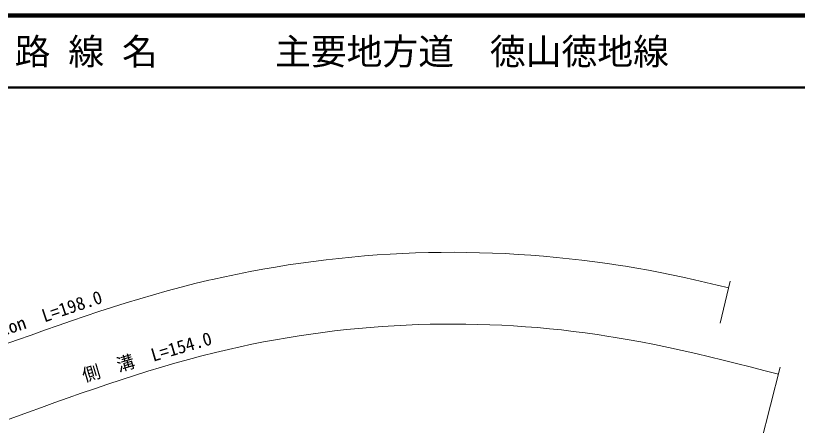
# Model space of a CAD drawing. Units: millimetres, scale not verified. Extents: x 40000 to 680000, y 20000 to 380000.
# Drawn here: x 180514 to 289674, y 322870 to 380000 of the extents above; entities that cross this region are included whole.
import ezdxf
from ezdxf.enums import TextEntityAlignment as Align

# ---------------------------------------------------------------- set-up
doc = ezdxf.new("R2010")
doc.units = ezdxf.units.MM
doc.header["$LTSCALE"] = 1000
for name, color, linetype, lineweight in [('M-STR-HTXT', 7, 'Continuous', 13), ('M-TTL', 2, 'Continuous', 140), ('M-TTL-LINE', 7, 'Continuous', 50)]:
    doc.layers.add(name, color=color, linetype=linetype, lineweight=lineweight)
doc.layers.add('M-TTL-TXT', color=7, linetype='Continuous')
doc.styles.add('ＭＳ ゴシック', font='')
doc.styles.get('ＭＳ ゴシック').set_extended_font_data('MS Gothic')

msp = doc.modelspace()

# ---------------------------------------------------------------- linework, layer by layer
at = {"layer": 'M-STR-HTXT'}
for p, q in [((278900, 337119), (280304, 342953)), ((284566, 320330), (287278, 330990)), ((287031, 330021), (284997, 330538)), ((182300, 324721), (179600, 323744))]:
    msp.add_line(p, q, dxfattribs=at)
for points in [[(280088, 342055), (278493, 342432), (276898, 342805), (275302, 343173), (273703, 343530), (272102, 343874), (270496, 344201), (268887, 344509), (267274, 344793), (265656, 345051), (264924, 345157)], [(178896, 334124), (180780, 334796), (182664, 335467), (184549, 336134), (186437, 336795), (188327, 337448), (190221, 338091), (192119, 338722), (194021, 339339), (195928, 339940), (197842, 340523), (199761, 341086), (201686, 341626), (203618, 342143), (205557, 342633), (207503, 343095), (207995, 343206)], [(284997, 330538), (283097, 331016), (281195, 331491), (279293, 331961), (277388, 332422), (275481, 332872), (273571, 333309), (271657, 333729), (269738, 334129), (267816, 334507), (265888, 334861), (263956, 335186), (263363, 335280)], [(182300, 324721), (184145, 325381), (185991, 326039), (187838, 326694), (189687, 327342), (191539, 327982), (193394, 328612), (195254, 329230), (197118, 329833), (198987, 330421), (200863, 330990), (202744, 331538), (204631, 332064), (206526, 332564), (208427, 333038), (210229, 333459)]]:
    msp.add_lwpolyline(points, dxfattribs=at)
for radius in [150000, 140000]:
    msp.add_arc((241503, 196997), radius, 81.0173, 102.90827, dxfattribs=at)
at = {"layer": 'M-TTL'}
msp.add_line((680000, 380000), (40000, 380000), dxfattribs=at)
at = {"layer": 'M-TTL-LINE'}
msp.add_line((40000, 370000), (680000, 370000), dxfattribs=at)

# ---------------------------------------------------------------- texts
at = {"layer": 'M-STR-HTXT', "style": 'ＭＳ ゴシック'}
for s, rotation, p in [('路肩con\u3000L=198.0', 18.549, (183504, 336295)), ('側\u3000溝\u3000L=154.0', 16.439, (199264, 331027))]:
    msp.add_text(s, height=1833, rotation=rotation, dxfattribs=at).set_placement(p, align=Align.BOTTOM_CENTER)
at = {"layer": 'M-TTL-TXT', "style": 'ＭＳ ゴシック'}
for s, p in [('路 線 名', (180380, 375000)), ('主要地方道\u3000徳山徳地線', (216734, 375000))]:
    msp.add_text(s, height=3666, dxfattribs=at).set_placement(p, align=Align.MIDDLE_LEFT)

doc.saveas('drawing.dxf')
